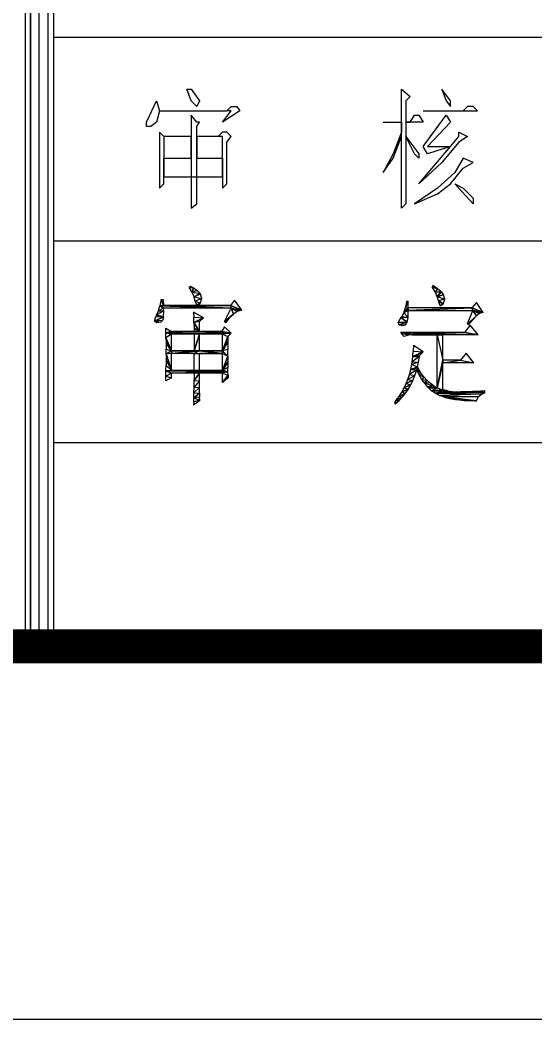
# Model space of a CAD drawing. Extents: x 0 to 594, y 0 to 841.
# Drawn here: x 402.94 to 418.16, y 0 to 29.51 of the extents above; entities that cross this region are included whole.
import ezdxf

# ---------------------------------------------------------------- set-up
doc = ezdxf.new("R2010")
doc.units = 0
doc.header["$LTSCALE"] = 3
doc.header["$MEASUREMENT"] = 0
doc.layers.add('2', color=253, linetype='CONTINUOUS')
doc.layers.add('BORDER', color=7, linetype='CONTINUOUS')

msp = doc.modelspace()

# ---------------------------------------------------------------- linework, layer by layer
at = {"layer": '2', "color": 122}
msp.add_line((403.108, 11.008), (403.108, 409.855), dxfattribs=at)
at = {"layer": 'BORDER', "color": 122}
for p, q in [((403.256, 11.008), (403.256, 61.711)), ((403.256, 61.711), (403.256, 11.008)), ((403.51, 10.603), (403.51, 61.457)), ((403.764, 61.203), (403.764, 10.857)), ((403.933, 61.034), (403.933, 11.026)), ((403.947, 29.004), (463.948, 29.004)), ((407.997, 27.127), (407.87, 27.465)), ((407.87, 27.465), (407.997, 27.465)), ((407.997, 27.465), (408.251, 27.127)), ((414.221, 26.068), (414.221, 27.465)), ((414.221, 27.465), (414.475, 27.254)), ((415.661, 27.127), (415.407, 27.465)), ((415.407, 27.465), (415.534, 27.127)), ((414.475, 27.254), (414.348, 27.127)), ((406.684, 26.491), (406.98, 27.127)), ((406.98, 27.127), (407.065, 26.83)), ((408.166, 26.957), (407.997, 27.127)), ((408.251, 27.127), (408.166, 26.957)), ((409.055, 26.83), (409.182, 26.957)), ((409.182, 26.957), (409.352, 26.957)), ((409.352, 26.957), (409.436, 26.83)), ((414.348, 27.127), (414.348, 26.491)), ((415.534, 27.127), (415.661, 26.957)), ((415.661, 26.957), (415.661, 27.127)), ((416.169, 26.957), (416.042, 26.83)), ((416.338, 26.957), (416.169, 26.957)), ((416.465, 26.83), (416.338, 26.957)), ((407.065, 26.83), (406.98, 26.491)), ((407.065, 26.83), (409.055, 26.83)), ((408.166, 26.491), (407.997, 26.703)), ((407.997, 26.703), (407.997, 26.068)), ((409.436, 26.83), (408.928, 26.491)), ((408.928, 26.491), (409.182, 26.83)), ((409.182, 26.83), (409.055, 26.83)), ((414.475, 26.491), (414.602, 26.703)), ((414.602, 26.703), (414.729, 26.703)), ((414.729, 26.703), (414.856, 26.491)), ((414.856, 26.83), (416.465, 26.83)), ((414.856, 25.772), (415.534, 26.703)), ((415.534, 26.703), (415.661, 26.491)), ((406.684, 26.364), (406.684, 26.491)), ((406.811, 26.364), (406.684, 26.364)), ((406.98, 26.491), (406.811, 26.364)), ((408.166, 26.364), (408.251, 26.491)), ((408.251, 26.491), (408.166, 26.491)), ((408.166, 26.068), (408.166, 26.364)), ((413.671, 26.491), (414.221, 26.491)), ((414.221, 23.951), (414.221, 26.491)), ((414.221, 26.491), (414.221, 26.195)), ((414.348, 26.491), (414.475, 26.491)), ((414.856, 26.491), (414.348, 26.491)), ((414.348, 26.491), (414.348, 26.068)), ((415.661, 26.491), (414.983, 25.772)), ((407.065, 26.195), (407.065, 24.544)), ((407.192, 26.068), (407.065, 26.195)), ((407.192, 26.068), (407.192, 24.882)), ((407.997, 26.068), (407.192, 26.068)), ((407.997, 26.068), (407.997, 24.882)), ((407.997, 25.433), (407.997, 26.068)), ((408.166, 24.882), (408.166, 26.068)), ((408.801, 26.068), (408.166, 26.068)), ((408.166, 26.068), (408.166, 25.433)), ((408.928, 26.195), (408.801, 26.068)), ((408.928, 26.068), (408.801, 26.068)), ((409.055, 26.195), (408.928, 26.195)), ((408.928, 24.882), (408.928, 26.068)), ((409.182, 26.068), (409.055, 26.195)), ((409.055, 25.899), (409.182, 26.068)), ((414.221, 26.195), (413.967, 25.56)), ((413.967, 25.433), (414.221, 26.068)), ((414.348, 26.068), (414.348, 24.078)), ((414.348, 26.068), (414.729, 25.56)), ((414.602, 25.56), (414.348, 26.068)), ((415.661, 25.772), (415.915, 26.068)), ((415.915, 26.068), (415.915, 26.195)), ((415.915, 26.195), (416.169, 26.068)), ((416.169, 26.068), (415.915, 25.899)), ((409.055, 24.671), (409.055, 25.899)), ((414.729, 24.671), (415.661, 25.772)), ((414.983, 25.56), (414.856, 25.772)), ((414.983, 25.772), (415.661, 25.772)), ((415.661, 25.772), (414.983, 25.56)), ((415.915, 25.899), (415.407, 25.306)), ((407.192, 24.882), (407.192, 25.433)), ((407.192, 25.433), (407.997, 25.433)), ((408.166, 25.433), (408.928, 25.433)), ((408.928, 25.433), (408.928, 24.882)), ((413.967, 25.56), (413.671, 25.009)), ((413.671, 25.009), (413.967, 25.433)), ((414.729, 25.433), (414.602, 25.56)), ((414.729, 25.56), (414.729, 25.433)), ((416.042, 25.433), (415.788, 25.009)), ((416.338, 25.306), (416.042, 25.433)), ((415.407, 25.306), (414.729, 24.671)), ((415.661, 24.671), (416.042, 25.136)), ((416.042, 25.136), (416.338, 25.306)), ((407.192, 24.882), (407.997, 24.882)), ((407.192, 24.671), (407.192, 24.882)), ((407.997, 24.882), (408.166, 24.882)), ((407.997, 24.882), (407.997, 23.951)), ((408.166, 24.882), (408.928, 24.882)), ((408.166, 24.078), (408.166, 24.882)), ((408.928, 24.882), (408.928, 24.544)), ((415.788, 25.009), (415.28, 24.544)), ((407.065, 24.544), (407.192, 24.671)), ((408.928, 24.544), (409.055, 24.671)), ((415.28, 24.544), (414.602, 24.078)), ((415.28, 24.374), (415.661, 24.671)), ((415.788, 24.671), (416.042, 24.544)), ((416.338, 24.078), (415.788, 24.671)), ((416.042, 24.544), (416.338, 24.247)), ((414.602, 24.078), (415.28, 24.374)), ((416.338, 24.247), (416.338, 24.078)), ((407.997, 23.951), (408.166, 24.078)), ((414.348, 24.078), (414.221, 23.951)), ((403.947, 22.991), (463.948, 22.991)), ((407.979, 21.643), (407.943, 21.613)), ((408.029, 21.472), (407.943, 21.613)), ((407.943, 21.613), (408.067, 21.598)), ((407.943, 21.613), (408.067, 21.598)), ((408.067, 21.598), (407.979, 21.643)), ((408.067, 21.598), (408.029, 21.472)), ((408.029, 21.472), (408.067, 21.598)), ((408.067, 21.598), (408.181, 21.52)), ((415.146, 21.664), (415.123, 21.634)), ((415.123, 21.634), (415.281, 21.568)), ((415.207, 21.482), (415.123, 21.634)), ((415.123, 21.634), (415.281, 21.568)), ((415.281, 21.568), (415.146, 21.664)), ((415.281, 21.568), (415.207, 21.482)), ((415.281, 21.568), (415.207, 21.482)), ((415.387, 21.478), (415.281, 21.568)), ((407.117, 21.253), (407.077, 21.071)), ((407.117, 21.253), (407.176, 21.253)), ((407.188, 21.073), (407.117, 21.253)), ((407.188, 21.073), (407.117, 21.253)), ((407.176, 21.253), (407.188, 21.073)), ((408.181, 21.52), (408.029, 21.472)), ((408.181, 21.52), (408.029, 21.472)), ((408.029, 21.472), (408.267, 21.433)), ((408.089, 21.335), (408.029, 21.472)), ((408.029, 21.472), (408.267, 21.433)), ((408.267, 21.433), (408.089, 21.335)), ((408.089, 21.335), (408.267, 21.433)), ((408.28, 21.414), (408.089, 21.335)), ((408.28, 21.414), (408.089, 21.335)), ((408.089, 21.335), (408.315, 21.285)), ((408.123, 21.208), (408.089, 21.335)), ((408.089, 21.335), (408.315, 21.285)), ((408.315, 21.285), (408.123, 21.208)), ((408.315, 21.285), (408.123, 21.208)), ((408.267, 21.433), (408.181, 21.52)), ((408.267, 21.433), (408.28, 21.414)), ((408.267, 21.148), (408.315, 21.285)), ((408.315, 21.285), (408.28, 21.414)), ((415.207, 21.482), (415.387, 21.478)), ((415.27, 21.342), (415.207, 21.482)), ((415.207, 21.482), (415.387, 21.478)), ((415.387, 21.478), (415.27, 21.342)), ((415.27, 21.342), (415.387, 21.478)), ((415.458, 21.394), (415.27, 21.342)), ((415.27, 21.342), (415.458, 21.394)), ((415.46, 21.391), (415.27, 21.342)), ((415.46, 21.391), (415.27, 21.342)), ((415.27, 21.342), (415.497, 21.264)), ((415.308, 21.213), (415.27, 21.342)), ((415.27, 21.342), (415.497, 21.264)), ((415.497, 21.264), (415.308, 21.213)), ((415.497, 21.264), (415.308, 21.213)), ((415.387, 21.478), (415.458, 21.394)), ((415.447, 21.124), (415.497, 21.264)), ((415.458, 21.394), (415.46, 21.391)), ((415.497, 21.264), (415.46, 21.391)), ((407.032, 20.919), (407.077, 21.071)), ((407.188, 20.997), (407.032, 20.919)), ((407.188, 20.997), (407.032, 20.919)), ((407.188, 21.073), (407.077, 21.071)), ((407.077, 21.071), (407.188, 21.073)), ((407.077, 21.071), (409.179, 20.997)), ((407.077, 21.071), (409.179, 20.997)), ((407.077, 21.071), (407.188, 20.997)), ((407.188, 20.997), (407.077, 21.071)), ((407.188, 21.073), (409.179, 20.997)), ((409.166, 21.073), (407.188, 21.073)), ((409.166, 21.073), (407.188, 21.073)), ((407.188, 21.073), (409.166, 21.073)), ((409.179, 20.997), (407.188, 21.073)), ((407.188, 21.073), (407.188, 21.073)), ((409.179, 20.997), (407.188, 20.997)), ((407.194, 20.917), (407.188, 20.997)), ((408.123, 21.208), (408.267, 21.148)), ((408.172, 21.09), (408.123, 21.208)), ((408.123, 21.208), (408.267, 21.148)), ((408.267, 21.148), (408.172, 21.09)), ((408.172, 21.09), (408.267, 21.148)), ((408.254, 21.13), (408.172, 21.09)), ((408.267, 21.148), (408.254, 21.13)), ((408.987, 20.608), (409.179, 20.997)), ((409.286, 21.238), (409.166, 21.073)), ((409.166, 21.073), (409.503, 20.937)), ((409.503, 20.937), (409.166, 21.073)), ((409.166, 21.073), (409.179, 20.997)), ((409.179, 20.997), (409.166, 21.073)), ((409.179, 20.997), (409.503, 20.937)), ((409.179, 20.997), (409.256, 20.826)), ((409.256, 20.826), (409.179, 20.997)), ((409.179, 20.997), (409.358, 20.897)), ((409.358, 20.897), (409.179, 20.997)), ((409.179, 20.997), (409.453, 20.933)), ((409.453, 20.933), (409.179, 20.997)), ((409.179, 20.997), (409.503, 20.937)), ((409.503, 20.937), (409.286, 21.238)), ((414.286, 20.866), (414.333, 21.015)), ((414.415, 21.004), (414.286, 20.866)), ((414.286, 20.866), (414.415, 21.004)), ((414.367, 21.199), (414.333, 21.015)), ((414.333, 21.015), (414.415, 21.199)), ((414.415, 21.199), (414.333, 21.015)), ((414.333, 21.015), (414.415, 21.004)), ((414.333, 21.015), (414.415, 21.004)), ((414.415, 21.199), (414.367, 21.199)), ((414.415, 21.004), (414.415, 21.199)), ((414.415, 21.004), (414.415, 20.929)), ((414.415, 21.004), (414.415, 20.929)), ((416.298, 21.004), (414.415, 21.004)), ((414.415, 20.929), (416.298, 21.004)), ((416.298, 21.004), (414.415, 20.929)), ((415.308, 21.213), (415.447, 21.124)), ((415.447, 21.124), (415.308, 21.213)), ((415.308, 21.213), (415.315, 21.184)), ((415.315, 21.184), (415.447, 21.124)), ((415.356, 21.066), (415.315, 21.184)), ((415.315, 21.184), (415.447, 21.124)), ((415.447, 21.124), (415.356, 21.066)), ((415.356, 21.066), (415.447, 21.124)), ((415.437, 21.112), (415.356, 21.066)), ((415.447, 21.124), (415.437, 21.112)), ((416.429, 21.169), (416.298, 21.004)), ((416.298, 21.004), (416.633, 20.869)), ((416.633, 20.869), (416.298, 21.004)), ((416.298, 21.004), (416.321, 20.929)), ((416.321, 20.929), (416.298, 21.004)), ((416.633, 20.869), (416.429, 21.169)), ((406.918, 20.616), (406.96, 20.757)), ((407.187, 20.746), (406.918, 20.616)), ((406.918, 20.616), (407.187, 20.746)), ((406.98, 20.796), (406.96, 20.757)), ((406.96, 20.757), (407.187, 20.746)), ((406.96, 20.757), (407.187, 20.746)), ((406.98, 20.796), (407.032, 20.919)), ((407.194, 20.917), (406.98, 20.796)), ((407.194, 20.917), (406.98, 20.796)), ((406.98, 20.796), (407.187, 20.746)), ((407.187, 20.746), (406.98, 20.796)), ((407.032, 20.919), (407.194, 20.917)), ((407.032, 20.919), (407.194, 20.917)), ((407.187, 20.746), (407.152, 20.638)), ((407.187, 20.746), (407.194, 20.917)), ((408.363, 20.712), (408.075, 20.877)), ((408.075, 20.877), (408.081, 20.736)), ((408.081, 20.736), (408.363, 20.712)), ((408.085, 20.58), (408.081, 20.736)), ((408.081, 20.736), (408.363, 20.712)), ((408.363, 20.712), (408.085, 20.58)), ((408.085, 20.58), (408.363, 20.712)), ((408.363, 20.712), (408.243, 20.608)), ((409.256, 20.826), (408.987, 20.608)), ((408.987, 20.608), (409.256, 20.826)), ((409.148, 20.719), (408.987, 20.608)), ((409.148, 20.719), (408.987, 20.608)), ((409.034, 20.578), (409.148, 20.719)), ((409.256, 20.826), (409.148, 20.719)), ((409.358, 20.897), (409.256, 20.826)), ((409.453, 20.933), (409.358, 20.897)), ((409.503, 20.937), (409.453, 20.933)), ((414.199, 20.719), (414.121, 20.586)), ((414.199, 20.719), (414.226, 20.753)), ((414.411, 20.727), (414.199, 20.719)), ((414.411, 20.727), (414.199, 20.719)), ((414.383, 20.584), (414.199, 20.719)), ((414.199, 20.719), (414.383, 20.584)), ((414.286, 20.866), (414.226, 20.753)), ((414.226, 20.753), (414.411, 20.727)), ((414.226, 20.753), (414.411, 20.727)), ((414.415, 20.929), (414.286, 20.866)), ((414.415, 20.929), (414.286, 20.866)), ((414.286, 20.866), (414.411, 20.727)), ((414.411, 20.727), (414.286, 20.866)), ((414.383, 20.584), (414.411, 20.727)), ((414.411, 20.727), (414.415, 20.929)), ((414.415, 20.929), (416.321, 20.929)), ((416.166, 20.54), (416.321, 20.929)), ((416.428, 20.768), (416.166, 20.54)), ((416.166, 20.54), (416.428, 20.768)), ((416.32, 20.659), (416.166, 20.54)), ((416.32, 20.659), (416.166, 20.54)), ((416.201, 20.51), (416.32, 20.659)), ((416.428, 20.768), (416.32, 20.659)), ((416.321, 20.929), (416.633, 20.869)), ((416.321, 20.929), (416.428, 20.768)), ((416.428, 20.768), (416.321, 20.929)), ((416.321, 20.929), (416.526, 20.838)), ((416.526, 20.838), (416.321, 20.929)), ((416.321, 20.929), (416.613, 20.868)), ((416.613, 20.868), (416.321, 20.929)), ((416.321, 20.929), (416.633, 20.869)), ((416.526, 20.838), (416.428, 20.768)), ((416.613, 20.868), (416.526, 20.838)), ((416.633, 20.869), (416.613, 20.868)), ((407.152, 20.638), (406.918, 20.616)), ((407.152, 20.638), (406.918, 20.616)), ((406.918, 20.616), (407.106, 20.589)), ((406.984, 20.563), (406.918, 20.616)), ((406.918, 20.616), (407.106, 20.589)), ((407.106, 20.589), (406.984, 20.563)), ((407.106, 20.589), (407.152, 20.638)), ((407.253, 20.275), (407.248, 20.413)), ((407.248, 20.413), (407.416, 20.308)), ((408.243, 20.608), (408.085, 20.58)), ((408.243, 20.608), (408.085, 20.58)), ((408.085, 20.58), (408.243, 20.308)), ((408.243, 20.308), (408.085, 20.58)), ((408.085, 20.58), (408.087, 20.41)), ((408.087, 20.41), (408.243, 20.308)), ((408.243, 20.308), (408.087, 20.41)), ((408.087, 20.41), (408.088, 20.308)), ((408.243, 20.308), (408.243, 20.608)), ((408.987, 20.443), (408.902, 20.308)), ((408.987, 20.608), (409.034, 20.578)), ((409.179, 20.263), (408.987, 20.443)), ((414.121, 20.586), (414.383, 20.584)), ((414.152, 20.51), (414.121, 20.586)), ((414.121, 20.586), (414.383, 20.584)), ((414.383, 20.584), (414.152, 20.51)), ((414.383, 20.584), (414.152, 20.51)), ((414.152, 20.51), (414.331, 20.51)), ((414.256, 20.474), (414.152, 20.51)), ((414.152, 20.51), (414.331, 20.51)), ((414.331, 20.51), (414.256, 20.474)), ((414.331, 20.51), (414.383, 20.584)), ((416.249, 20.495), (416.082, 20.285)), ((416.166, 20.54), (416.201, 20.51)), ((416.478, 20.21), (416.249, 20.495)), ((408.243, 20.308), (407.253, 20.275)), ((408.243, 20.308), (407.253, 20.275)), ((407.416, 20.308), (407.253, 20.275)), ((407.253, 20.275), (407.416, 20.308)), ((407.253, 20.275), (409.179, 20.263)), ((407.253, 20.275), (409.179, 20.263)), ((407.256, 20.126), (407.253, 20.275)), ((407.253, 20.275), (407.416, 20.233)), ((407.416, 20.233), (407.253, 20.275)), ((407.416, 20.233), (407.256, 20.126)), ((407.416, 20.233), (407.256, 20.126)), ((407.256, 20.126), (407.416, 19.738)), ((407.416, 19.738), (407.256, 20.126)), ((407.256, 20.126), (407.258, 19.964)), ((407.416, 20.308), (408.243, 20.308)), ((407.416, 20.308), (408.243, 20.308)), ((408.243, 20.308), (407.416, 20.308)), ((409.179, 20.263), (407.416, 20.233)), ((407.416, 20.233), (409.179, 20.263)), ((408.927, 20.233), (407.416, 20.233)), ((407.416, 19.738), (407.416, 20.233)), ((408.088, 20.308), (408.243, 20.308)), ((408.088, 20.233), (408.088, 19.738)), ((408.243, 20.233), (408.088, 20.233)), ((408.088, 19.738), (408.243, 20.233)), ((408.243, 20.233), (408.088, 19.738)), ((408.243, 20.308), (409.179, 20.263)), ((408.902, 20.308), (408.243, 20.308)), ((408.902, 20.308), (408.243, 20.308)), ((408.243, 20.308), (408.902, 20.308)), ((408.243, 20.308), (408.243, 20.308)), ((409.179, 20.263), (408.243, 20.308)), ((408.243, 20.308), (408.243, 20.308)), ((408.243, 19.738), (408.243, 20.233)), ((408.902, 20.308), (409.179, 20.263)), ((409.179, 20.263), (408.902, 20.308)), ((409.179, 20.263), (408.927, 20.233)), ((409.179, 20.263), (408.927, 20.233)), ((408.927, 20.233), (409.082, 20.158)), ((408.927, 19.738), (408.927, 20.233)), ((408.927, 20.233), (409.082, 20.158)), ((409.082, 20.158), (408.927, 19.738)), ((408.927, 19.738), (409.082, 20.158)), ((409.082, 20.158), (409.179, 20.263)), ((409.082, 20.158), (409.082, 20.009)), ((414.199, 20.285), (416.478, 20.21)), ((416.082, 20.285), (414.199, 20.285)), ((416.082, 20.285), (414.199, 20.285)), ((414.199, 20.285), (416.082, 20.285)), ((414.199, 20.285), (414.199, 20.285)), ((414.295, 20.165), (414.199, 20.285)), ((414.199, 20.285), (414.414, 20.199)), ((414.414, 20.199), (414.199, 20.285)), ((414.199, 20.285), (414.535, 20.21)), ((414.535, 20.21), (414.199, 20.285)), ((414.199, 20.285), (415.435, 20.21)), ((415.435, 20.21), (414.199, 20.285)), ((414.199, 20.285), (416.478, 20.21)), ((414.414, 20.199), (414.295, 20.165)), ((414.535, 20.21), (414.414, 20.199)), ((415.435, 20.21), (414.535, 20.21)), ((414.535, 20.21), (415.266, 20.21)), ((415.435, 20.21), (414.535, 20.21)), ((415.266, 20.21), (415.435, 19.459)), ((415.435, 20.21), (415.266, 20.21)), ((415.266, 20.21), (415.435, 20.21)), ((415.266, 18.649), (415.266, 20.21)), ((415.266, 20.21), (415.435, 19.459)), ((416.478, 20.21), (415.435, 20.21)), ((415.435, 19.459), (415.435, 20.21)), ((416.082, 20.285), (416.478, 20.21)), ((416.478, 20.21), (416.082, 20.285)), ((407.258, 19.964), (407.416, 19.738)), ((407.416, 19.738), (407.258, 19.964)), ((407.258, 19.964), (407.259, 19.792)), ((407.259, 19.792), (407.416, 19.738)), ((407.26, 19.648), (407.259, 19.792)), ((407.259, 19.792), (407.416, 19.738)), ((409.082, 20.009), (408.927, 19.738)), ((408.927, 19.738), (409.082, 20.009)), ((409.084, 19.781), (408.927, 19.738)), ((409.084, 19.781), (408.927, 19.738)), ((409.082, 20.009), (409.084, 19.781)), ((409.084, 19.577), (409.084, 19.781)), ((414.571, 19.894), (414.562, 19.733)), ((414.859, 19.714), (414.571, 19.894)), ((407.26, 19.648), (407.259, 19.471)), ((407.416, 19.738), (407.26, 19.648)), ((407.26, 19.648), (407.416, 19.738)), ((407.416, 19.663), (407.26, 19.648)), ((407.416, 19.663), (407.26, 19.648)), ((407.26, 19.648), (407.416, 19.153)), ((407.416, 19.153), (407.26, 19.648)), ((408.243, 19.738), (407.416, 19.663)), ((407.416, 19.738), (408.243, 19.738)), ((407.416, 19.738), (408.243, 19.738)), ((408.243, 19.738), (407.416, 19.738)), ((407.416, 19.663), (408.243, 19.738)), ((407.416, 19.738), (407.416, 19.663)), ((407.416, 19.663), (407.416, 19.738)), ((408.088, 19.663), (407.416, 19.663)), ((407.416, 19.153), (407.416, 19.663)), ((408.243, 19.738), (408.088, 19.663)), ((408.243, 19.738), (408.088, 19.663)), ((408.088, 19.738), (408.243, 19.738)), ((408.088, 19.663), (408.927, 19.663)), ((408.088, 19.663), (408.927, 19.663)), ((408.088, 19.153), (408.088, 19.663)), ((408.243, 19.738), (408.927, 19.663)), ((408.927, 19.738), (408.243, 19.738)), ((408.927, 19.738), (408.243, 19.738)), ((408.243, 19.738), (408.927, 19.738)), ((408.243, 19.738), (408.243, 19.738)), ((408.927, 19.663), (408.243, 19.738)), ((408.243, 19.738), (408.243, 19.738)), ((408.927, 19.663), (408.243, 19.663)), ((408.243, 19.153), (408.243, 19.663)), ((408.927, 19.738), (409.084, 19.577)), ((409.084, 19.577), (408.927, 19.738)), ((408.927, 19.738), (408.927, 19.663)), ((408.927, 19.663), (408.927, 19.738)), ((408.927, 19.663), (409.084, 19.577)), ((408.927, 19.153), (408.927, 19.663)), ((408.927, 19.663), (409.084, 19.577)), ((409.084, 19.577), (408.927, 19.153)), ((408.927, 19.153), (409.084, 19.577)), ((409.084, 19.577), (409.086, 19.399)), ((414.532, 19.415), (414.549, 19.573)), ((414.753, 19.57), (414.532, 19.415)), ((414.753, 19.57), (414.532, 19.415)), ((414.549, 19.573), (414.562, 19.733)), ((414.859, 19.714), (414.549, 19.573)), ((414.549, 19.573), (414.859, 19.714)), ((414.763, 19.609), (414.549, 19.573)), ((414.763, 19.609), (414.549, 19.573)), ((414.549, 19.573), (414.753, 19.57)), ((414.549, 19.573), (414.753, 19.57)), ((414.562, 19.733), (414.859, 19.714)), ((414.562, 19.733), (414.859, 19.714)), ((414.718, 19.408), (414.753, 19.57)), ((414.753, 19.57), (414.763, 19.609)), ((414.859, 19.714), (414.763, 19.609)), ((416.129, 19.669), (415.962, 19.459)), ((416.358, 19.384), (416.129, 19.669)), ((407.256, 19.143), (407.258, 19.303)), ((407.259, 19.471), (407.258, 19.303)), ((407.258, 19.303), (407.416, 19.153)), ((407.258, 19.303), (407.416, 19.153)), ((407.259, 19.471), (407.416, 19.153)), ((407.416, 19.153), (407.259, 19.471)), ((409.086, 19.399), (408.927, 19.153)), ((408.927, 19.153), (409.086, 19.399)), ((409.087, 19.247), (408.927, 19.153)), ((409.087, 19.247), (408.927, 19.153)), ((409.086, 19.399), (409.087, 19.247)), ((409.089, 19.121), (409.087, 19.247)), ((414.453, 19.041), (414.493, 19.19)), ((414.493, 19.19), (414.523, 19.339)), ((414.691, 19.264), (414.493, 19.19)), ((414.493, 19.19), (414.691, 19.264)), ((414.712, 19.222), (414.493, 19.19)), ((414.712, 19.222), (414.493, 19.19)), ((414.493, 19.19), (414.667, 19.174)), ((414.493, 19.19), (414.667, 19.174)), ((414.523, 19.339), (414.532, 19.415)), ((414.718, 19.408), (414.523, 19.339)), ((414.718, 19.408), (414.523, 19.339)), ((414.523, 19.339), (414.691, 19.264)), ((414.523, 19.339), (414.691, 19.264)), ((414.532, 19.415), (414.718, 19.408)), ((414.532, 19.415), (414.718, 19.408)), ((414.712, 19.222), (414.667, 19.174)), ((414.667, 19.174), (414.712, 19.222)), ((414.691, 19.264), (414.718, 19.408)), ((414.691, 19.264), (414.712, 19.222)), ((414.791, 19.091), (414.712, 19.222)), ((415.435, 19.459), (415.266, 18.649)), ((415.266, 18.649), (415.435, 19.459)), ((415.435, 19.384), (415.266, 18.649)), ((415.435, 19.384), (415.266, 18.649)), ((415.435, 19.459), (415.435, 19.384)), ((415.435, 19.459), (415.435, 19.384)), ((415.962, 19.459), (415.435, 19.459)), ((415.435, 19.384), (415.962, 19.459)), ((415.435, 19.384), (415.962, 19.459)), ((416.358, 19.384), (415.435, 19.384)), ((415.435, 18.59), (415.435, 19.384)), ((415.962, 19.459), (416.358, 19.384)), ((415.962, 19.459), (416.358, 19.384)), ((407.248, 18.853), (407.253, 18.992)), ((407.416, 18.943), (407.248, 18.853)), ((407.253, 18.992), (407.256, 19.143)), ((407.416, 19.078), (407.253, 18.992)), ((407.416, 19.078), (407.253, 18.992)), ((407.253, 18.992), (407.416, 18.943)), ((407.253, 18.992), (407.416, 18.943)), ((408.243, 19.153), (407.256, 19.143)), ((408.243, 19.153), (407.256, 19.143)), ((407.416, 19.153), (407.256, 19.143)), ((407.256, 19.143), (407.416, 19.153)), ((407.256, 19.143), (409.089, 19.121)), ((407.256, 19.143), (409.089, 19.121)), ((407.256, 19.143), (407.416, 19.078)), ((407.416, 19.078), (407.256, 19.143)), ((407.416, 19.153), (408.243, 19.153)), ((407.416, 19.153), (408.243, 19.153)), ((408.243, 19.153), (407.416, 19.153)), ((408.088, 19.153), (407.416, 19.153)), ((407.416, 19.153), (408.243, 19.153)), ((409.089, 19.121), (407.416, 19.078)), ((407.416, 19.078), (409.089, 19.121)), ((408.927, 19.078), (407.416, 19.078)), ((407.416, 18.943), (407.416, 19.078)), ((408.088, 19.078), (408.087, 18.862)), ((408.087, 18.862), (408.243, 19.078)), ((408.243, 19.078), (408.087, 18.862)), ((408.243, 19.078), (408.088, 19.078)), ((408.243, 19.153), (409.089, 19.121)), ((408.927, 19.153), (408.243, 19.153)), ((408.927, 19.153), (408.243, 19.153)), ((408.243, 19.153), (408.927, 19.153)), ((408.243, 19.153), (408.243, 19.153)), ((409.089, 19.121), (408.243, 19.153)), ((408.243, 19.153), (408.243, 19.153)), ((408.243, 18.849), (408.243, 19.078)), ((408.927, 19.153), (409.089, 19.121)), ((409.089, 19.121), (408.927, 19.153)), ((409.089, 19.121), (408.927, 19.078)), ((409.089, 19.121), (408.927, 19.078)), ((408.927, 19.078), (409.091, 19.019)), ((408.927, 18.808), (408.927, 19.078)), ((408.927, 19.078), (409.091, 19.019)), ((409.091, 19.019), (408.927, 18.808)), ((408.927, 18.808), (409.091, 19.019)), ((409.094, 18.943), (408.927, 18.808)), ((409.091, 19.019), (409.089, 19.121)), ((409.091, 19.019), (409.094, 18.943)), ((414.355, 18.769), (414.404, 18.892)), ((414.404, 18.892), (414.453, 19.041)), ((414.613, 19.013), (414.404, 18.892)), ((414.613, 19.013), (414.404, 18.892)), ((414.404, 18.892), (414.554, 18.865)), ((414.404, 18.892), (414.554, 18.865)), ((414.667, 19.174), (414.453, 19.041)), ((414.667, 19.174), (414.453, 19.041)), ((414.453, 19.041), (414.613, 19.013)), ((414.453, 19.041), (414.613, 19.013)), ((414.554, 18.865), (414.613, 19.013)), ((414.613, 19.013), (414.667, 19.174)), ((414.667, 19.174), (414.791, 19.091)), ((414.741, 19.028), (414.667, 19.174)), ((414.667, 19.174), (414.791, 19.091)), ((414.791, 19.091), (414.741, 19.028)), ((414.791, 19.091), (414.741, 19.028)), ((414.741, 19.028), (414.875, 18.974)), ((414.819, 18.896), (414.741, 19.028)), ((414.741, 19.028), (414.875, 18.974)), ((414.875, 18.974), (414.791, 19.091)), ((414.875, 18.974), (414.819, 18.896)), ((414.875, 18.974), (414.819, 18.896)), ((414.819, 18.896), (414.966, 18.874)), ((414.902, 18.78), (414.819, 18.896)), ((414.819, 18.896), (414.966, 18.874)), ((414.966, 18.874), (414.875, 18.974)), ((408.085, 18.501), (408.086, 18.67)), ((408.245, 18.651), (408.085, 18.501)), ((408.245, 18.651), (408.085, 18.501)), ((408.086, 18.67), (408.087, 18.862)), ((408.243, 18.849), (408.086, 18.67)), ((408.243, 18.849), (408.086, 18.67)), ((408.086, 18.67), (408.245, 18.651)), ((408.086, 18.67), (408.245, 18.651)), ((408.087, 18.862), (408.243, 18.849)), ((408.087, 18.862), (408.243, 18.849)), ((408.245, 18.651), (408.243, 18.849)), ((408.247, 18.491), (408.245, 18.651)), ((414.226, 18.516), (414.295, 18.642)), ((414.427, 18.62), (414.226, 18.516)), ((414.226, 18.516), (414.427, 18.62)), ((414.413, 18.596), (414.226, 18.516)), ((414.413, 18.596), (414.226, 18.516)), ((414.295, 18.642), (414.355, 18.769)), ((414.491, 18.734), (414.295, 18.642)), ((414.491, 18.734), (414.295, 18.642)), ((414.295, 18.642), (414.427, 18.62)), ((414.295, 18.642), (414.427, 18.62)), ((414.339, 18.489), (414.413, 18.596)), ((414.554, 18.865), (414.355, 18.769)), ((414.554, 18.865), (414.355, 18.769)), ((414.355, 18.769), (414.491, 18.734)), ((414.355, 18.769), (414.491, 18.734)), ((414.427, 18.62), (414.413, 18.596)), ((414.427, 18.62), (414.491, 18.734)), ((414.491, 18.734), (414.554, 18.865)), ((414.966, 18.874), (414.902, 18.78)), ((414.902, 18.78), (414.966, 18.874)), ((415.052, 18.791), (414.902, 18.78)), ((415.052, 18.791), (414.902, 18.78)), ((414.902, 18.78), (415.16, 18.707)), ((414.988, 18.678), (414.902, 18.78)), ((414.902, 18.78), (415.16, 18.707)), ((414.966, 18.874), (415.052, 18.791)), ((415.16, 18.707), (414.988, 18.678)), ((415.16, 18.707), (414.988, 18.678)), ((414.988, 18.678), (415.266, 18.649)), ((415.266, 18.649), (414.988, 18.678)), ((414.988, 18.678), (415.015, 18.649)), ((415.015, 18.649), (415.266, 18.649)), ((415.105, 18.56), (415.015, 18.649)), ((415.015, 18.649), (415.266, 18.649)), ((415.16, 18.707), (415.052, 18.791)), ((415.266, 18.649), (415.105, 18.56)), ((415.266, 18.649), (415.105, 18.56)), ((415.105, 18.56), (415.266, 18.649)), ((415.105, 18.56), (415.266, 18.649)), ((415.266, 18.649), (415.16, 18.707)), ((415.266, 18.649), (415.435, 18.59)), ((415.266, 18.649), (415.266, 18.649)), ((415.266, 18.649), (415.435, 18.59)), ((408.078, 18.231), (408.081, 18.354)), ((408.081, 18.354), (408.085, 18.501)), ((408.247, 18.491), (408.081, 18.354)), ((408.081, 18.354), (408.247, 18.491)), ((408.251, 18.368), (408.081, 18.354)), ((408.251, 18.368), (408.081, 18.354)), ((408.081, 18.354), (408.255, 18.283)), ((408.081, 18.354), (408.255, 18.283)), ((408.085, 18.501), (408.247, 18.491)), ((408.085, 18.501), (408.247, 18.491)), ((408.247, 18.491), (408.251, 18.368)), ((408.255, 18.283), (408.251, 18.368)), ((414.052, 18.268), (414.144, 18.392)), ((414.251, 18.383), (414.052, 18.268)), ((414.052, 18.268), (414.251, 18.383)), ((414.144, 18.392), (414.226, 18.516)), ((414.339, 18.489), (414.144, 18.392)), ((414.339, 18.489), (414.144, 18.392)), ((414.144, 18.392), (414.251, 18.383)), ((414.144, 18.392), (414.251, 18.383)), ((414.251, 18.383), (414.148, 18.276)), ((414.226, 18.516), (414.339, 18.489)), ((414.226, 18.516), (414.339, 18.489)), ((414.251, 18.383), (414.339, 18.489)), ((415.435, 18.59), (415.105, 18.56)), ((415.105, 18.56), (415.435, 18.59)), ((415.458, 18.585), (415.105, 18.56)), ((415.458, 18.585), (415.105, 18.56)), ((415.105, 18.56), (415.588, 18.56)), ((415.207, 18.485), (415.105, 18.56)), ((415.105, 18.56), (415.588, 18.56)), ((415.588, 18.56), (415.207, 18.485)), ((415.207, 18.485), (415.588, 18.56)), ((415.716, 18.542), (415.207, 18.485)), ((415.207, 18.485), (415.716, 18.542)), ((415.842, 18.531), (415.207, 18.485)), ((415.207, 18.485), (415.842, 18.531)), ((415.969, 18.527), (415.207, 18.485)), ((415.969, 18.527), (415.207, 18.485)), ((415.207, 18.485), (415.969, 18.527)), ((415.207, 18.485), (415.969, 18.527)), ((416.681, 18.5), (415.207, 18.485)), ((416.681, 18.5), (415.207, 18.485)), ((415.207, 18.485), (416.582, 18.463)), ((415.325, 18.424), (415.207, 18.485)), ((415.207, 18.485), (416.582, 18.463)), ((416.582, 18.463), (415.325, 18.424)), ((416.582, 18.463), (415.325, 18.424)), ((415.325, 18.424), (416.485, 18.381)), ((415.457, 18.378), (415.325, 18.424)), ((415.325, 18.424), (416.485, 18.381)), ((415.435, 18.59), (415.458, 18.585)), ((416.485, 18.381), (415.457, 18.378)), ((416.485, 18.381), (415.457, 18.378)), ((415.457, 18.378), (416.429, 18.26)), ((416.429, 18.26), (415.457, 18.378)), ((415.457, 18.378), (415.507, 18.365)), ((415.588, 18.56), (415.458, 18.585)), ((415.507, 18.365), (416.429, 18.26)), ((416.429, 18.26), (415.507, 18.365)), ((415.507, 18.365), (415.594, 18.341)), ((415.588, 18.56), (415.716, 18.542)), ((415.594, 18.341), (416.429, 18.26)), ((416.429, 18.26), (415.594, 18.341)), ((415.594, 18.341), (415.695, 18.321)), ((415.695, 18.321), (416.429, 18.26)), ((416.429, 18.26), (415.695, 18.321)), ((415.695, 18.321), (415.809, 18.303)), ((415.716, 18.542), (415.842, 18.531)), ((415.809, 18.303), (416.429, 18.26)), ((416.429, 18.26), (415.809, 18.303)), ((415.809, 18.303), (415.934, 18.288)), ((415.842, 18.531), (415.969, 18.527)), ((416.094, 18.53), (415.969, 18.527)), ((415.969, 18.527), (416.681, 18.5)), ((415.969, 18.527), (415.969, 18.527)), ((415.969, 18.527), (416.681, 18.5)), ((416.094, 18.53), (416.681, 18.5)), ((416.178, 18.53), (416.094, 18.53)), ((416.681, 18.5), (416.094, 18.53)), ((416.312, 18.533), (416.178, 18.53)), ((416.178, 18.53), (416.681, 18.5)), ((416.681, 18.5), (416.178, 18.53)), ((416.44, 18.538), (416.312, 18.533)), ((416.312, 18.533), (416.681, 18.5)), ((416.681, 18.5), (416.312, 18.533)), ((416.429, 18.26), (416.485, 18.381)), ((416.563, 18.548), (416.44, 18.538)), ((416.44, 18.538), (416.681, 18.5)), ((416.681, 18.5), (416.44, 18.538)), ((416.485, 18.381), (416.582, 18.463)), ((416.681, 18.56), (416.563, 18.548)), ((416.563, 18.548), (416.681, 18.5)), ((416.681, 18.5), (416.563, 18.548)), ((416.582, 18.463), (416.681, 18.5)), ((416.681, 18.5), (416.681, 18.56)), ((408.075, 18.148), (408.255, 18.283)), ((408.078, 18.231), (408.075, 18.148)), ((408.255, 18.283), (408.078, 18.231)), ((408.255, 18.283), (408.078, 18.231)), ((414.052, 18.268), (414.007, 18.215)), ((414.007, 18.215), (414.032, 18.17)), ((414.032, 18.17), (414.148, 18.276)), ((414.052, 18.268), (414.032, 18.17)), ((414.032, 18.17), (414.052, 18.268)), ((414.148, 18.276), (414.052, 18.268)), ((414.148, 18.276), (414.052, 18.268)), ((415.934, 18.288), (416.429, 18.26)), ((416.429, 18.26), (415.934, 18.288)), ((415.934, 18.288), (416.071, 18.276)), ((416.071, 18.276), (416.429, 18.26)), ((416.429, 18.26), (416.071, 18.276)), ((416.071, 18.276), (416.222, 18.267)), ((416.222, 18.267), (416.429, 18.26)), ((416.429, 18.26), (416.222, 18.267)), ((416.222, 18.267), (416.383, 18.261)), ((416.383, 18.261), (416.429, 18.26)), ((582.992, 17.021), (403.947, 17.021)), ((0, 0), (594, 0))]:
    msp.add_line(p, q, dxfattribs=at)
at = {"layer": 'BORDER', "color": 122, "const_width": 1}
msp.add_lwpolyline([(24.992, 11.008), (582.992, 11.008), (582.992, 831.008), (24.992, 831.008)], close=True, dxfattribs=at)

doc.saveas('drawing.dxf')
